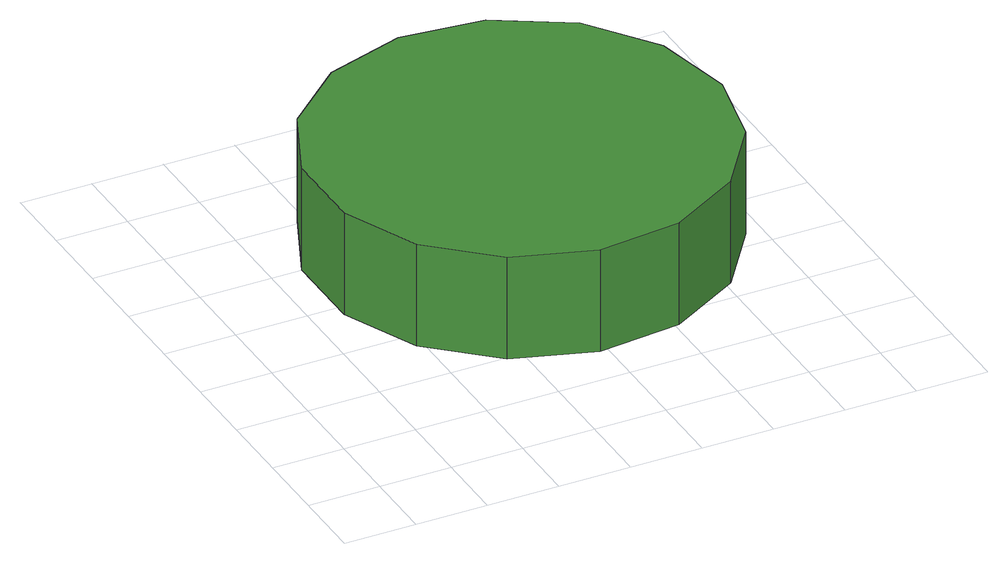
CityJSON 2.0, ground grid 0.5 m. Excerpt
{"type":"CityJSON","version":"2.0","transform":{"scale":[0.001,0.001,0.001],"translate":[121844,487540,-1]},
"CityObjects":{
"tree1":{"type":"SolitaryVegetationObject","attributes":{"function":"something"},"geometry":[{"type":"MultiSurface","lod":"1","boundaries":[[[0,1,2,3,4,5,6,7,8,9,10,11,12,13,14]],[[15,16,17,18,19,20,21,22,23,24,25,26,27,28,29]],[[0,29,28,1]],[[1,28,27,2]],[[2,27,26,3]],[[3,26,25,4]],[[4,25,24,5]],[[5,24,23,6]],[[6,23,22,7]],[[7,22,21,8]],[[8,21,20,9]],[[9,20,19,10]],[[10,19,18,11]],[[11,18,17,12]],[[12,17,16,13]],[[13,16,15,14]],[[14,15,29,0]]]}]}
},
"vertices":[
[3504,2205,1383],[3382,2779,1383],[3037,3254,1383],[2529,3547,1383],[1946,3608,1383],[1388,3427,1383],[952,3035,1383],[713,2499,1383],[713,1912,1383],[952,1376,1383],[1388,983,1383],[1946,802,1383],[2529,864,1383],[3037,1157,1383],[3382,1631,1383],[3382,1631,635],[3037,1157,635],[2529,864,635],[1946,802,635],[1388,983,635],[952,1376,635],[713,1912,635],[713,2499,635],[952,3035,635],[1388,3427,635],[1946,3608,635],[2529,3547,635],[3037,3254,635],[3382,2779,635],[3504,2205,635]
]}
